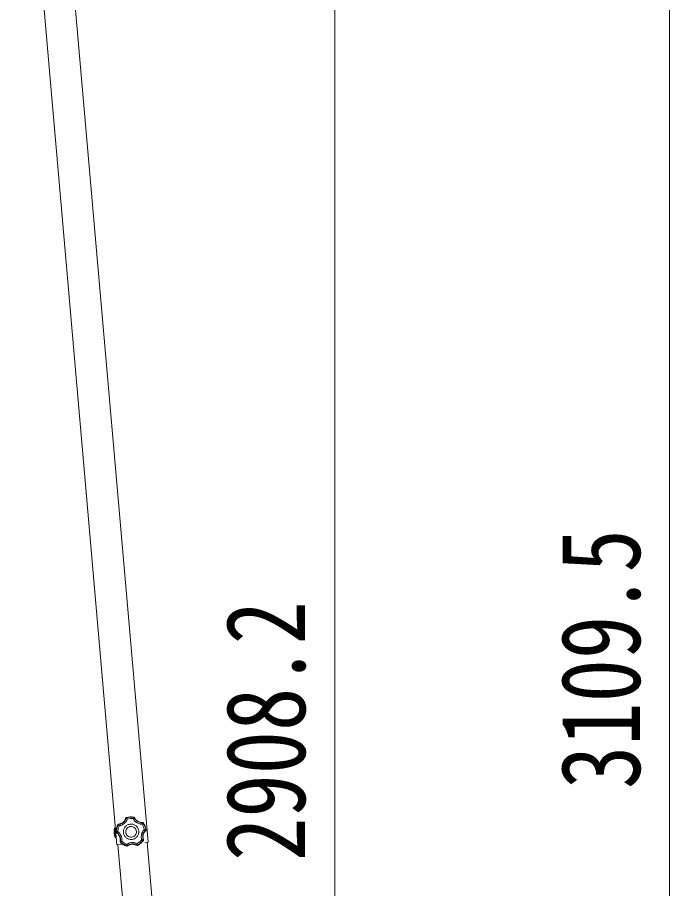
# Model space of a CAD drawing. Units: millimetres at full size, sheet at 1:40. Extents: x -11181 to 11305, y -7804 to 7716.
# Drawn here: x 484 to 1397, y -3377 to -2158 of the extents above; entities that cross this region are included whole.
import ezdxf
from ezdxf.enums import TextEntityAlignment as Align

# ---------------------------------------------------------------- set-up
doc = ezdxf.new("R2010")
doc.units = ezdxf.units.MM
doc.header["$LTSCALE"] = 40
for name, color, linetype, lineweight in [('0-0_0', 7, 'Continuous', 9), ('0-A_寸法', 6, 'Continuous', 9), ('1-1_GLASS', 4, 'Continuous', 9), ('1-2_GLASS_SEAL', 4, 'Continuous', 9)]:
    doc.layers.add(name, color=color, linetype=linetype, lineweight=lineweight)
doc.styles.add('ＭＳ ゴシック', font='')
doc.styles.get('ＭＳ ゴシック').set_extended_font_data('MS Gothic')

msp = doc.modelspace()

# ---------------------------------------------------------------- linework, layer by layer
at = {"layer": '0-0_0', "color": 6}
for p, q in [((1397.33, -4606.71), (1397.33, -1497.21)), ((928.31, -1698.51), (928.31, -4606.71))]:
    msp.add_line(p, q, dxfattribs=at)
at = {"layer": '1-1_GLASS'}
for p, q in [((636.19, -3278.04), (635.88, -3278.37)), ((636.19, -3278.04), (635.88, -3278.37)), ((636.11, -3278.68), (635.88, -3278.37)), ((636.42, -3278.35), (636.11, -3278.68)), ((636.42, -3278.35), (636.11, -3278.68)), ((636.19, -3278.04), (636.42, -3278.35)), ((647.09, -3277.6), (647.28, -3277.26)), ((647.45, -3277.89), (647.09, -3277.6)), ((647.45, -3277.89), (647.09, -3277.6)), ((647.63, -3277.55), (647.28, -3277.26)), ((647.63, -3277.55), (647.28, -3277.26)), ((647.63, -3277.55), (647.45, -3277.89)), ((625.22, -3287.31), (624.84, -3287.56)), ((625.22, -3287.31), (624.84, -3287.56)), ((625.11, -3287.84), (624.84, -3287.56)), ((625.49, -3287.59), (625.11, -3287.85)), ((625.49, -3287.59), (625.11, -3287.84)), ((625.22, -3287.31), (625.49, -3287.59)), ((659.2, -3285.23), (659.43, -3284.92)), ((659.62, -3285.43), (659.2, -3285.23)), ((659.62, -3285.43), (659.2, -3285.23)), ((659.84, -3285.11), (659.43, -3284.92)), ((659.84, -3285.11), (659.43, -3284.92)), ((659.84, -3285.11), (659.62, -3285.43)), ((619.93, -3292.96), (620.65, -3292.91)), ((619.93, -3292.96), (620.39, -3299.44)), ((620.84, -3305.93), (620.39, -3299.44)), ((620.65, -3292.91), (621.55, -3305.88)), ((622.15, -3298.34), (622.52, -3298.22)), ((622.15, -3298.34), (622.37, -3298.75)), ((622.15, -3298.34), (622.37, -3298.75)), ((622.74, -3298.62), (622.37, -3298.75)), ((622.52, -3298.22), (622.74, -3298.62)), ((622.52, -3298.22), (622.74, -3298.62)), ((663.46, -3295.77), (663.62, -3295.34)), ((663.46, -3295.77), (663.62, -3295.34)), ((663.84, -3295.85), (663.46, -3295.77)), ((663.62, -3295.34), (664, -3295.42)), ((663.84, -3295.85), (664, -3295.42)), ((663.84, -3295.85), (664, -3295.42)), ((620.84, -3305.93), (621.55, -3305.88)), ((627.58, -3311.64), (627.93, -3311.48)), ((627.58, -3311.64), (627.7, -3312.08)), ((627.58, -3311.64), (627.7, -3312.08)), ((628.05, -3311.92), (627.7, -3312.08)), ((627.93, -3311.47), (628.05, -3311.92)), ((627.93, -3311.48), (628.05, -3311.92)), ((651.4, -3316.53), (651.86, -3316.55)), ((651.45, -3316.92), (651.4, -3316.53)), ((651.4, -3316.53), (651.86, -3316.55)), ((651.45, -3316.92), (651.91, -3316.94)), ((651.45, -3316.92), (651.91, -3316.94)), ((651.86, -3316.55), (651.91, -3316.94)), ((660.05, -3309.68), (660.11, -3309.22)), ((660.05, -3309.68), (660.11, -3309.22)), ((660.42, -3309.8), (660.05, -3309.68)), ((660.11, -3309.22), (660.48, -3309.34)), ((660.42, -3309.8), (660.48, -3309.34)), ((660.42, -3309.79), (660.48, -3309.34)), ((637.12, -3317.58), (637.57, -3317.5)), ((637.12, -3317.58), (637.57, -3317.5)), ((637.13, -3317.97), (637.12, -3317.58)), ((637.13, -3317.97), (637.58, -3317.89)), ((637.13, -3317.97), (637.58, -3317.89)), ((637.57, -3317.5), (637.58, -3317.89))]:
    msp.add_line(p, q, dxfattribs=at)
for points in [[(635.88, -3278.37), (635.67, -3279.01), (635.43, -3279.64), (635.19, -3280.17), (635.05, -3280.47), (634.89, -3280.77), (634.73, -3281.07), (634.56, -3281.36), (634.38, -3281.64), (633.75, -3282.53), (632.88, -3283.54), (631.91, -3284.45), (630.83, -3285.26), (629.69, -3285.94), (628.71, -3286.4), (628.4, -3286.53), (628.08, -3286.65), (627.76, -3286.76), (627.44, -3286.86), (627.12, -3286.95), (626.55, -3287.09), (625.89, -3287.22), (625.22, -3287.31)], [(625.49, -3287.59), (626.15, -3287.5), (626.8, -3287.37), (627.37, -3287.23), (627.69, -3287.14), (628.01, -3287.04), (628.32, -3286.93), (628.63, -3286.82), (628.94, -3286.69), (629.44, -3286.47), (630.02, -3286.17), (630.59, -3285.85), (630.9, -3285.65), (631.17, -3285.47), (631.44, -3285.28), (631.71, -3285.08), (631.97, -3284.88), (632.48, -3284.45), (633.41, -3283.52), (634.23, -3282.49), (634.77, -3281.69), (635.1, -3281.12), (635.4, -3280.53), (635.66, -3279.93), (635.9, -3279.31), (636.11, -3278.68)], [(636.11, -3278.68), (636.14, -3278.71), (636.22, -3278.76), (636.33, -3278.85), (636.48, -3278.96), (636.65, -3279.1), (636.85, -3279.25), (637.07, -3279.43), (637.3, -3279.61), (637.54, -3279.81), (637.78, -3280.02), (637.53, -3280.67), (637.25, -3281.3), (636.97, -3281.86), (636.81, -3282.16), (636.64, -3282.47), (636.46, -3282.77), (636.27, -3283.06), (636.08, -3283.35), (635.46, -3284.19), (634.55, -3285.22), (633.54, -3286.17), (633.19, -3286.47), (632.91, -3286.68), (632.63, -3286.89), (632.35, -3287.09), (632.06, -3287.29), (631.67, -3287.53), (631.08, -3287.88), (630.47, -3288.2), (629.84, -3288.48), (629.2, -3288.74), (628.55, -3288.97), (627.88, -3289.17), (627.2, -3289.33), (626.51, -3289.47)], [(647.27, -3277.26), (644.48, -3276.89), (641.68, -3276.9), (638.9, -3277.28), (636.19, -3278.04)], [(647.28, -3277.26), (644.48, -3276.89), (641.68, -3276.9), (638.9, -3277.28), (636.19, -3278.04)], [(647.09, -3277.6), (644.4, -3277.26), (641.71, -3277.27), (639.04, -3277.64), (636.42, -3278.35)], [(636.42, -3278.35), (636.45, -3278.38), (636.51, -3278.45), (636.61, -3278.56), (636.73, -3278.71), (636.87, -3278.88), (637.03, -3279.07), (637.21, -3279.29), (637.39, -3279.52), (637.58, -3279.76), (637.78, -3280.02)], [(645.98, -3279.44), (641.85, -3279.27), (637.78, -3280.02)], [(647.09, -3277.6), (647.06, -3277.64), (647.01, -3277.72), (646.94, -3277.84), (646.84, -3278), (646.72, -3278.19), (646.59, -3278.41), (646.45, -3278.64), (646.29, -3278.9), (646.14, -3279.17), (645.98, -3279.44)], [(647.45, -3277.89), (647.42, -3277.92), (647.35, -3277.98), (647.25, -3278.09), (647.12, -3278.22), (646.97, -3278.38), (646.79, -3278.56), (646.6, -3278.76), (646.4, -3278.98), (646.19, -3279.21), (645.98, -3279.44)], [(659.2, -3285.23), (659.19, -3285.27), (659.16, -3285.36), (659.11, -3285.5), (659.05, -3285.67), (658.98, -3285.88), (658.89, -3286.12), (658.79, -3286.38), (658.68, -3286.65), (658.57, -3286.94), (658.45, -3287.23), (657.75, -3287.2), (657.05, -3287.13), (656.35, -3287.02), (655.66, -3286.88), (654.98, -3286.71), (653.98, -3286.4), (652.69, -3285.87), (651.46, -3285.22), (650.94, -3284.89), (650.65, -3284.7), (650.36, -3284.5), (650.08, -3284.29), (649.8, -3284.07), (649.46, -3283.8), (648.94, -3283.33), (648.45, -3282.85), (647.97, -3282.33), (647.52, -3281.8), (647.09, -3281.24), (646.69, -3280.66), (646.32, -3280.06), (645.98, -3279.44)], [(647.45, -3277.89), (647.74, -3278.48), (648.06, -3279.06), (648.41, -3279.63), (648.79, -3280.17), (649.2, -3280.69), (649.64, -3281.19), (650.09, -3281.66), (650.58, -3282.11), (650.91, -3282.39), (651.17, -3282.6), (651.43, -3282.8), (651.7, -3282.99), (651.98, -3283.18), (652.35, -3283.41), (653.51, -3284.04), (654.72, -3284.54), (655.67, -3284.82), (655.99, -3284.9), (656.31, -3284.98), (656.64, -3285.04), (656.97, -3285.09), (657.29, -3285.14), (657.88, -3285.2), (658.54, -3285.23), (659.2, -3285.23)], [(659.43, -3284.92), (658.76, -3284.92), (658.09, -3284.89), (657.5, -3284.83), (657.17, -3284.78), (656.84, -3284.73), (656.51, -3284.66), (656.18, -3284.59), (655.85, -3284.51), (654.82, -3284.19), (653.59, -3283.67), (652.42, -3283.02), (651.32, -3282.25), (650.32, -3281.38), (649.57, -3280.58), (649.36, -3280.33), (649.15, -3280.06), (648.94, -3279.79), (648.75, -3279.52), (648.56, -3279.24), (648.25, -3278.74), (647.93, -3278.15), (647.63, -3277.55)], [(624.84, -3287.56), (623.63, -3290.1), (622.77, -3292.77), (622.27, -3295.53), (622.15, -3298.34)], [(624.84, -3287.56), (623.63, -3290.1), (622.77, -3292.77), (622.27, -3295.53), (622.15, -3298.34)], [(625.11, -3287.85), (623.95, -3290.29), (623.13, -3292.86), (622.65, -3295.51), (622.52, -3298.22)], [(625.11, -3287.85), (625.11, -3287.86), (625.13, -3287.88), (625.15, -3287.9), (625.18, -3287.94), (625.22, -3287.98), (625.26, -3288.03), (625.31, -3288.09), (625.37, -3288.16), (625.43, -3288.23), (625.49, -3288.31), (625.57, -3288.4), (625.72, -3288.58), (625.89, -3288.77), (626.03, -3288.93), (626.13, -3289.04), (626.22, -3289.14), (626.32, -3289.25), (626.41, -3289.36), (626.51, -3289.47), (625.07, -3293.35), (624.52, -3297.45)], [(625.49, -3287.59), (625.49, -3287.6), (625.51, -3287.63), (625.52, -3287.66), (625.54, -3287.7), (625.57, -3287.75), (625.6, -3287.81), (625.63, -3287.87), (625.67, -3287.95), (625.71, -3288.03), (625.76, -3288.12), (625.82, -3288.23), (625.93, -3288.44), (626.05, -3288.66), (626.16, -3288.85), (626.22, -3288.97), (626.3, -3289.09), (626.37, -3289.22), (626.44, -3289.34), (626.51, -3289.47)], [(653.92, -3297.1), (653.78, -3296), (653.55, -3294.94), (653.21, -3293.93), (652.78, -3292.97), (652.26, -3292.06), (651.66, -3291.21), (650.98, -3290.42), (650.23, -3289.7), (649.42, -3289.06), (648.54, -3288.5), (647.62, -3288.02), (646.64, -3287.64), (645.63, -3287.34), (644.58, -3287.15), (643.5, -3287.06), (642.39, -3287.08), (641.3, -3287.21), (640.24, -3287.45), (639.22, -3287.79), (638.26, -3288.22), (637.35, -3288.74), (636.5, -3289.34), (635.71, -3290.02), (635, -3290.77), (634.36, -3291.58), (633.79, -3292.45), (633.32, -3293.38), (632.93, -3294.35), (632.64, -3295.37), (632.44, -3296.42), (632.35, -3297.5), (632.38, -3298.61), (632.51, -3299.7), (632.75, -3300.76), (633.08, -3301.77), (633.52, -3302.74), (634.04, -3303.65), (634.64, -3304.5), (635.31, -3305.28)], [(659.62, -3285.43), (659.59, -3285.47), (659.54, -3285.55), (659.47, -3285.67), (659.37, -3285.83), (659.25, -3286.02), (659.12, -3286.23), (658.97, -3286.47), (658.8, -3286.71), (658.63, -3286.97), (658.45, -3287.23)], [(661.53, -3294.86), (660.42, -3290.87), (658.45, -3287.23)], [(663.62, -3295.34), (663.12, -3292.68), (662.27, -3290.12), (661.1, -3287.7), (659.62, -3285.43)], [(664.01, -3295.42), (663.49, -3292.65), (662.62, -3289.98), (661.4, -3287.46), (659.84, -3285.11)], [(664, -3295.42), (663.49, -3292.65), (662.62, -3289.99), (661.4, -3287.46), (659.84, -3285.11)], [(622.37, -3298.75), (622.92, -3299.14), (623.44, -3299.56), (623.87, -3299.95), (624.12, -3300.18), (624.35, -3300.42), (624.58, -3300.67), (624.81, -3300.92), (625.02, -3301.18), (625.67, -3302.05), (626.36, -3303.19), (626.93, -3304.4), (627.36, -3305.67), (627.66, -3306.97), (627.8, -3308.04), (627.82, -3308.38), (627.84, -3308.72), (627.84, -3309.05), (627.84, -3309.39), (627.83, -3309.72), (627.78, -3310.31), (627.7, -3310.98), (627.58, -3311.64)], [(622.52, -3298.22), (622.56, -3298.2), (622.65, -3298.16), (622.78, -3298.11), (622.95, -3298.04), (623.16, -3297.96), (623.4, -3297.86), (623.66, -3297.77), (623.93, -3297.66), (624.23, -3297.55), (624.52, -3297.45)], [(622.74, -3298.62), (622.77, -3298.6), (622.85, -3298.54), (622.97, -3298.46), (623.12, -3298.36), (623.3, -3298.23), (623.51, -3298.09), (623.74, -3297.94), (623.99, -3297.78), (624.25, -3297.61), (624.52, -3297.45), (625.07, -3297.89), (625.59, -3298.35), (626.03, -3298.78), (626.27, -3299.03), (626.5, -3299.29), (626.73, -3299.55), (626.95, -3299.82), (627.17, -3300.09), (627.77, -3300.94), (628.48, -3302.12), (629.07, -3303.37), (629.24, -3303.81), (629.36, -3304.13), (629.47, -3304.46), (629.58, -3304.8), (629.67, -3305.13), (629.79, -3305.57), (629.93, -3306.25), (630.04, -3306.93), (630.12, -3307.61), (630.17, -3308.3), (630.19, -3308.99), (630.17, -3309.69), (630.12, -3310.39), (630.03, -3311.08)], [(627.93, -3311.48), (628.05, -3310.82), (628.13, -3310.16), (628.17, -3309.57), (628.18, -3309.24), (628.18, -3308.91), (628.18, -3308.58), (628.16, -3308.25), (628.14, -3307.92), (628.08, -3307.37), (627.98, -3306.73), (627.85, -3306.08), (627.76, -3305.73), (627.67, -3305.41), (627.57, -3305.1), (627.47, -3304.78), (627.35, -3304.47), (627.1, -3303.86), (626.5, -3302.69), (625.78, -3301.58), (625.19, -3300.83), (624.75, -3300.34), (624.28, -3299.87), (623.79, -3299.43), (623.27, -3299.01), (622.74, -3298.62)], [(635.31, -3305.28), (636.06, -3306), (636.88, -3306.64), (637.75, -3307.2), (638.67, -3307.68), (639.65, -3308.07), (640.66, -3308.36), (641.71, -3308.55), (642.79, -3308.64), (643.9, -3308.62), (645, -3308.49), (646.05, -3308.25), (647.07, -3307.91), (648.03, -3307.48), (648.94, -3306.96), (649.79, -3306.36), (650.58, -3305.68), (651.29, -3304.93), (651.94, -3304.12), (652.5, -3303.25), (652.97, -3302.32), (653.36, -3301.35), (653.66, -3300.34), (653.85, -3299.28), (653.94, -3298.2), (653.92, -3297.1)], [(660.11, -3309.22), (660.07, -3309.22), (659.97, -3309.22), (659.83, -3309.22), (659.64, -3309.21), (659.42, -3309.21), (659.17, -3309.2), (658.89, -3309.19), (658.6, -3309.17), (658.29, -3309.15), (657.97, -3309.13), (657.79, -3308.45), (657.64, -3307.76), (657.53, -3307.06), (657.44, -3306.36), (657.4, -3305.66), (657.39, -3304.62), (657.49, -3303.23), (657.73, -3301.86), (657.88, -3301.26), (657.97, -3300.92), (658.08, -3300.59), (658.19, -3300.25), (658.31, -3299.92), (658.47, -3299.52), (658.75, -3298.88), (659.06, -3298.26), (659.4, -3297.65), (659.77, -3297.05), (660.17, -3296.47), (660.59, -3295.91), (661.05, -3295.37), (661.53, -3294.86)], [(663.46, -3295.77), (662.99, -3296.24), (662.53, -3296.72), (662.11, -3297.23), (661.71, -3297.76), (661.34, -3298.31), (661, -3298.88), (660.69, -3299.46), (660.41, -3300.05), (660.25, -3300.46), (660.13, -3300.77), (660.02, -3301.08), (659.92, -3301.4), (659.83, -3301.72), (659.72, -3302.15), (659.49, -3303.44), (659.39, -3304.75), (659.41, -3305.73), (659.43, -3306.07), (659.46, -3306.4), (659.5, -3306.73), (659.55, -3307.05), (659.61, -3307.38), (659.73, -3307.95), (659.9, -3308.59), (660.11, -3309.22)], [(660.48, -3309.34), (660.27, -3308.7), (660.09, -3308.05), (659.97, -3307.48), (659.91, -3307.15), (659.86, -3306.82), (659.82, -3306.49), (659.79, -3306.15), (659.76, -3305.81), (659.75, -3304.73), (659.86, -3303.4), (660.12, -3302.09), (660.51, -3300.8), (661.03, -3299.58), (661.55, -3298.63), (661.73, -3298.34), (661.92, -3298.06), (662.11, -3297.79), (662.31, -3297.52), (662.52, -3297.25), (662.9, -3296.8), (663.36, -3296.31), (663.84, -3295.85)], [(663.62, -3295.34), (663.58, -3295.33), (663.49, -3295.31), (663.35, -3295.27), (663.17, -3295.23), (662.95, -3295.17), (662.7, -3295.12), (662.43, -3295.05), (662.14, -3294.99), (661.84, -3294.92), (661.53, -3294.86)], [(663.46, -3295.77), (663.42, -3295.75), (663.34, -3295.71), (663.21, -3295.65), (663.05, -3295.56), (662.85, -3295.47), (662.62, -3295.36), (662.37, -3295.24), (662.1, -3295.11), (661.82, -3294.99), (661.53, -3294.86)], [(627.7, -3312.08), (629.74, -3314.02), (632.02, -3315.66), (634.49, -3316.99), (637.12, -3317.97)], [(627.7, -3312.08), (629.75, -3314.02), (632.02, -3315.66), (634.49, -3316.98), (637.13, -3317.97)], [(627.93, -3311.47), (627.97, -3311.47), (628.07, -3311.45), (628.21, -3311.43), (628.39, -3311.4), (628.61, -3311.36), (628.86, -3311.32), (629.13, -3311.27), (629.42, -3311.21), (629.72, -3311.15), (630.03, -3311.08)], [(628.05, -3311.92), (628.1, -3311.9), (628.18, -3311.87), (628.32, -3311.81), (628.49, -3311.74), (628.7, -3311.66), (628.93, -3311.56), (629.19, -3311.45), (629.46, -3311.34), (629.74, -3311.21), (630.03, -3311.08)], [(628.05, -3311.92), (630.03, -3313.77), (632.21, -3315.35), (634.59, -3316.62), (637.12, -3317.58)], [(630.03, -3311.08), (633.28, -3313.65), (637, -3315.44)], [(637.57, -3317.5), (637.56, -3317.46), (637.53, -3317.37), (637.49, -3317.23), (637.44, -3317.05), (637.38, -3316.84), (637.31, -3316.6), (637.23, -3316.33), (637.16, -3316.04), (637.08, -3315.74), (637, -3315.44), (637.6, -3315.05), (638.2, -3314.7), (638.83, -3314.38), (639.47, -3314.08), (640.12, -3313.82), (641.11, -3313.49), (642.46, -3313.16), (643.84, -3312.96), (644.46, -3312.92), (644.81, -3312.9), (645.16, -3312.9), (645.51, -3312.9), (645.86, -3312.91), (646.3, -3312.94), (646.99, -3313.01), (647.68, -3313.11), (648.36, -3313.24), (649.04, -3313.41), (649.72, -3313.61), (650.38, -3313.85), (651.04, -3314.11), (651.67, -3314.41)], [(637.12, -3317.58), (637.12, -3317.54), (637.11, -3317.44), (637.1, -3317.3), (637.09, -3317.11), (637.07, -3316.89), (637.06, -3316.64), (637.04, -3316.36), (637.03, -3316.06), (637.01, -3315.75), (637, -3315.44)], [(651.4, -3316.53), (650.81, -3316.22), (650.21, -3315.94), (649.6, -3315.69), (648.97, -3315.48), (648.33, -3315.29), (647.69, -3315.15), (647.04, -3315.03), (646.39, -3314.96), (645.95, -3314.92), (645.62, -3314.91), (645.29, -3314.9), (644.96, -3314.9), (644.63, -3314.91), (644.19, -3314.94), (642.88, -3315.12), (641.61, -3315.43), (640.67, -3315.75), (640.37, -3315.88), (640.06, -3316.01), (639.76, -3316.15), (639.46, -3316.3), (639.17, -3316.45), (638.66, -3316.75), (638.11, -3317.11), (637.57, -3317.5)], [(637.58, -3317.89), (638.12, -3317.49), (638.68, -3317.12), (639.19, -3316.83), (639.48, -3316.67), (639.78, -3316.52), (640.09, -3316.38), (640.4, -3316.24), (640.71, -3316.12), (641.74, -3315.77), (643.03, -3315.46), (644.36, -3315.3), (645.7, -3315.28), (647.03, -3315.4), (648.1, -3315.6), (648.42, -3315.68), (648.75, -3315.77), (649.07, -3315.87), (649.39, -3315.98), (649.7, -3316.09), (650.25, -3316.31), (650.86, -3316.6), (651.45, -3316.92)], [(651.4, -3316.53), (651.41, -3316.49), (651.42, -3316.4), (651.44, -3316.25), (651.47, -3316.07), (651.5, -3315.85), (651.54, -3315.6), (651.57, -3315.33), (651.61, -3315.03), (651.64, -3314.73), (651.67, -3314.41)], [(651.67, -3314.41), (655.12, -3312.12), (657.97, -3309.13)], [(651.86, -3316.55), (651.86, -3316.51), (651.85, -3316.41), (651.84, -3316.27), (651.83, -3316.08), (651.81, -3315.86), (651.79, -3315.61), (651.77, -3315.33), (651.74, -3315.04), (651.71, -3314.73), (651.67, -3314.41)], [(651.86, -3316.55), (654.23, -3315.25), (656.41, -3313.65), (658.35, -3311.79), (660.05, -3309.68)], [(651.91, -3316.94), (654.38, -3315.59), (656.65, -3313.94), (658.67, -3312), (660.42, -3309.8)], [(651.91, -3316.94), (654.38, -3315.59), (656.64, -3313.94), (658.67, -3312), (660.42, -3309.8)], [(660.05, -3309.68), (660, -3309.67), (659.91, -3309.65), (659.77, -3309.61), (659.59, -3309.57), (659.38, -3309.51), (659.13, -3309.45), (658.86, -3309.38), (658.58, -3309.3), (658.28, -3309.22), (657.97, -3309.13)]]:
    msp.add_lwpolyline(points, dxfattribs=at)
msp.add_lwpolyline([(650.63, -3297.33), (650.37, -3295.83), (649.84, -3294.46), (649.06, -3293.23), (648.07, -3292.19), (646.9, -3291.35), (645.58, -3290.75), (644.14, -3290.41), (642.62, -3290.37), (641.12, -3290.62), (639.75, -3291.16), (638.53, -3291.94), (637.48, -3292.93), (636.65, -3294.1), (636.05, -3295.42), (635.71, -3296.86), (635.66, -3298.38), (635.92, -3299.87), (636.45, -3301.25), (637.23, -3302.47), (638.22, -3303.51), (639.4, -3304.35), (640.71, -3304.95), (642.15, -3305.29), (643.67, -3305.34), (645.17, -3305.08), (646.54, -3304.54), (647.76, -3303.77), (648.81, -3302.77), (649.64, -3301.6), (650.25, -3300.28), (650.58, -3298.85)], close=True, dxfattribs=at)
msp.add_arc((639.26, -3298.12), 20, 165.03443, 202.96557, dxfattribs=at)
at = {"layer": '1-2_GLASS_SEAL'}
for p, q in [((483.89, -1719.19), (623.27, -3316.22)), ((527.72, -1715.37), (667.1, -3312.39)), ((623.27, -3316.22), (636.06, -3315.1)), ((735.19, -4581.36), (624.76, -3316.09)), ((662.66, -3312.78), (667.1, -3312.39)), ((776.04, -4577.79), (665.61, -3312.52))]:
    msp.add_line(p, q, dxfattribs=at)

# ---------------------------------------------------------------- texts
at = {"layer": '0-A_寸法', "color": 7, "style": 'ＭＳ ゴシック', "width": 0.8}
for s, p in [('3109.5', (1389.33, -3237.96)), ('2908.2', (920.31, -3338.61))]:
    msp.add_text(s, height=111.4, rotation=90, dxfattribs=at).set_placement(p, align=Align.BOTTOM_LEFT)

doc.saveas('drawing.dxf')
